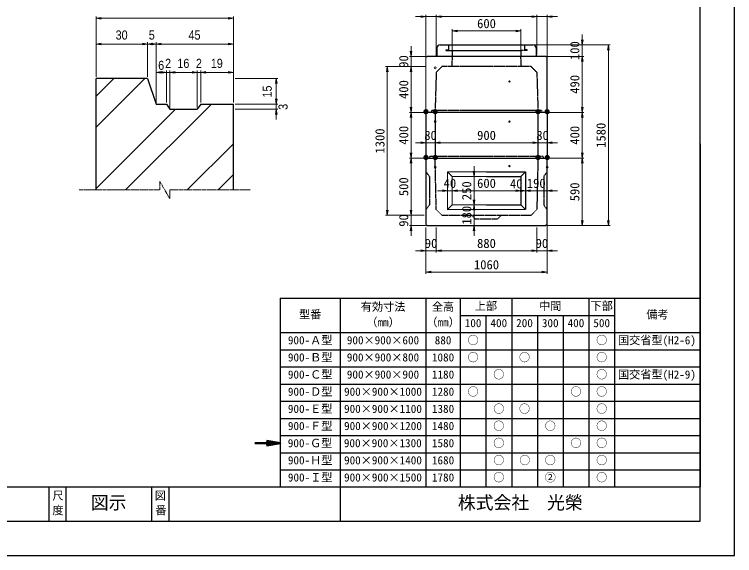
# Model space of a CAD drawing. Units: millimetres, scale not verified. Extents: x -210 to 210, y -148 to 148.
# Drawn here: x 0 to 210, y -148.5 to 9.3 of the extents above; entities that cross this region are included whole.
import ezdxf
from ezdxf.enums import TextEntityAlignment as Align

# ---------------------------------------------------------------- set-up
doc = ezdxf.new("R2010")
doc.units = ezdxf.units.MM
doc.linetypes.add('USER1', pattern=[12.95, 6.35, -3.175, 0.25, -3.175])
doc.linetypes.add('USER2', pattern=[4.7625, 3.175, -1.5875])
doc.layers.add('0-0', color=7, linetype='Continuous')
for name, color, linetype, lineweight in [('0-1_0', 9, 'Continuous', 25), ('0-2_dims', 2, 'Continuous', 13), ('0-3_pen1実線', 4, 'Continuous', 13), ('0-4_pen2実線', 3, 'Continuous', 13), ('0-5_pen3実線', 7, 'Continuous', 25), ('0-6_pen4実線', 6, 'Continuous', 25), ('0-7_pen1一点', 4, 'USER1', 13), ('0-8_pen2破線', 3, 'USER2', 25), ('0-B_draw', 7, 'Continuous', 13)]:
    doc.layers.add(name, color=color, linetype=linetype, lineweight=lineweight)
doc.styles.add('ＭＳ ゴシック', font='')
doc.styles.add('ＭＳ Ｐゴシック', font='')
doc.styles.get('ＭＳ ゴシック').set_extended_font_data('MS Gothic')
doc.styles.get('ＭＳ Ｐゴシック').set_extended_font_data('MS PGothic')

# ---------------------------------------------------------------- blocks, each defined once
blk = doc.blocks.new('部分図 1')
at = {"layer": '0-1_0'}
blk.add_lwpolyline([(0, 0), (12600, 0), (12600, 8910), (0, 8910)], close=True, dxfattribs=at)
at = {"layer": '0-2_dims', "lineweight": 18}
for p, q in [((9900, 4358.5), (9900, 4729)), ((9990.3, 4362.4), (9990.3, 4729)), ((9990.3, 4362.4), (9990.3, 4729)), ((10870, 4381), (10870, 4729)), ((10870, 4381), (10870, 4729)), ((10960, 4359), (10960, 4729)), ((9900, 4714), (9810, 4714)), ((9900, 4714), (9990.3, 4714)), ((9990.3, 4714), (10080.3, 4714)), ((9990.3, 4714), (10870, 4714)), ((10870, 4714), (10780, 4714)), ((10870, 4714), (10960, 4714)), ((10960, 4714), (11050, 4714)), ((10130, 4381), (10130, 4603)), ((10730, 4381), (10730, 4603)), ((10130, 4588), (10730, 4588)), ((11267, 4466), (11267, 4556)), ((9770, 4366), (9770, 4456)), ((10850, 4466), (11282, 4466)), ((10865, 4466), (11511, 4466)), ((11267, 4466), (11267, 4366)), ((11496, 4466), (11496, 2886)), ((9895, 4366), (9755, 4366)), ((9770, 4366), (9770, 4276)), ((10950, 4366), (11282, 4366)), ((10950, 4366), (11282, 4366)), ((11267, 4366), (11267, 4276)), ((11267, 4366), (11267, 3876)), ((9880, 4276), (9547, 4276)), ((9562, 4276), (9562, 2976)), ((9895, 4276), (9755, 4276)), ((9895, 4276), (9755, 4276)), ((9770, 4276), (9770, 4186)), ((9770, 4276), (9770, 3876)), ((9885, 3876), (9755, 3876)), ((9885, 3876), (9755, 3876)), ((9770, 3876), (9770, 3476)), ((10975, 3876), (11282, 3876)), ((10975, 3876), (11282, 3876)), ((11267, 3876), (11267, 3476)), ((9900, 3610.25), (9810, 3610.25)), ((9900, 3491), (9900, 3625.25)), ((9900, 3610.25), (9980.29, 3610.25)), ((9980.29, 3492.73), (9980.29, 3625.25)), ((9980.29, 3492.73), (9980.29, 3625.25)), ((9980.29, 3610.25), (10070.29, 3610.25)), ((9980.29, 3610.25), (10880, 3610.25)), ((10880, 3610.25), (10790, 3610.25)), ((10880, 3492.73), (10880, 3625.25)), ((10880, 3492.73), (10880, 3625.25)), ((10880, 3610.25), (10960, 3610.25)), ((10960, 3489.22), (10960, 3625.25)), ((10960, 3610.25), (11050, 3610.25)), ((9885, 3476), (9755, 3476)), ((9870, 3476), (9755, 3476)), ((9770, 3476), (9770, 2976)), ((9900, 3476), (11028, 3476)), ((10975, 3476), (11282, 3476)), ((10975, 3476), (11282, 3476)), ((11267, 3476), (11267, 2886)), ((10321, 3316), (10321, 3406)), ((10314, 3316), (10306, 3316)), ((10321, 3316), (10321, 3066)), ((10090, 3191), (10000, 3191)), ((10090, 3191), (10090, 3206)), ((10090, 3191), (10130, 3191)), ((10130, 3191), (10130, 3206)), ((10130, 3191), (10130, 3206)), ((10130, 3191), (10220, 3191)), ((10130, 3191), (10730, 3191)), ((10321, 3066), (10321, 3156)), ((10730, 3191), (10640, 3191)), ((10770, 3191), (10680, 3191)), ((10730, 3191), (10730, 3206)), ((10730, 3191), (10730, 3206)), ((10730, 3191), (10770, 3191)), ((10770, 3191), (10770, 3206)), ((10770, 3191), (10770, 3206)), ((10770, 3191), (10860, 3191)), ((10770, 3191), (10960, 3191)), ((10960, 3191), (10960, 3206)), ((10960, 3191), (11050, 3191)), ((9770, 2976), (9770, 3066)), ((10314, 3066), (10306, 3066)), ((10314, 3066), (10306, 3066)), ((10321, 3066), (10321, 2976)), ((10321, 3066), (10321, 2886)), ((9847.5, 2976), (9547, 2976)), ((9885, 2976), (9755, 2976)), ((9885, 2976), (9755, 2976)), ((9770, 2976), (9770, 2886)), ((10960, 2904), (10960, 2650.5)), ((9895, 2886), (9755, 2886)), ((9770, 2886), (9770, 2796)), ((9900, 2870.6), (9900, 2650.5)), ((9989.8, 2870.6), (9989.8, 2650.5)), ((9989.8, 2870.6), (9989.8, 2650.5)), ((10321, 2886), (10321, 2796)), ((10323, 2886), (10336, 2886)), ((10870, 2870.6), (10870, 2650.5)), ((10870, 2870.6), (10870, 2650.5)), ((10965, 2886), (11282, 2886)), ((10980, 2886), (11511, 2886)), ((9900, 2815.7), (9900, 2464)), ((10960, 2800.57), (10960, 2464)), ((9900, 2665.5), (9810, 2665.5)), ((9900, 2665.5), (9989.8, 2665.5)), ((9989.8, 2665.5), (10079.8, 2665.5)), ((9989.8, 2665.5), (10870, 2665.5)), ((10870, 2665.5), (10780, 2665.5)), ((10870, 2665.5), (10960, 2665.5)), ((10960, 2665.5), (11050, 2665.5)), ((9900, 2479), (10960, 2479))]:
    blk.add_line(p, q, dxfattribs=at)
at = {"layer": '0-2_dims'}
for p, q in [((7015.13, 4187.91), (7015.13, 4713.46)), ((7015.13, 4698.46), (8215.13, 4698.46)), ((8215.13, 3962.91), (8215.13, 4713.46)), ((7015.13, 4187.91), (7015.13, 4488.46)), ((7465.13, 4473.46), (7015.13, 4473.46)), ((7465.13, 4187.91), (7465.13, 4488.46)), ((7465.13, 4187.91), (7465.13, 4488.46)), ((7465.13, 4473.46), (7540.13, 4473.46)), ((7540.13, 3962.91), (7540.13, 4488.46)), ((7540.13, 3962.91), (7540.13, 4488.46)), ((8215.13, 4473.46), (7540.13, 4473.46)), ((8215.13, 3962.91), (8215.13, 4488.46)), ((7540.13, 3962.91), (7540.13, 4240.68)), ((7630.13, 4225.68), (7540.13, 4225.68)), ((7630.13, 4225.68), (7540.13, 4225.68)), ((7630.13, 3962.91), (7630.13, 4240.68)), ((7630.13, 3962.91), (7630.13, 4240.68)), ((7630.13, 4225.68), (7660.13, 4225.68)), ((7660.13, 3921.66), (7660.13, 4240.68)), ((7660.13, 3917.91), (7660.13, 4240.68)), ((7660.13, 4225.68), (7750.13, 4225.68)), ((7660.13, 4225.68), (7900.13, 4225.68)), ((7900.13, 4225.68), (7810.13, 4225.68)), ((7900.13, 3917.91), (7900.13, 4240.68)), ((7900.13, 3917.91), (7900.13, 4240.68)), ((7900.13, 4225.68), (7930.13, 4225.68)), ((7930.13, 3962.91), (7930.13, 4240.68)), ((7930.13, 3962.91), (7930.13, 4240.68)), ((7930.13, 4225.68), (8020.13, 4225.68)), ((7930.13, 4225.68), (8215.13, 4225.68)), ((8215.13, 3962.91), (8215.13, 4240.68)), ((8230.13, 4172.91), (8605.22, 4172.91)), ((8590.22, 4172.91), (8590.22, 3947.91)), ((8590.22, 3947.91), (8590.22, 4037.91)), ((8230.13, 3947.91), (8605.22, 3947.91)), ((8230.13, 3947.91), (8605.22, 3947.91)), ((8590.22, 3947.91), (8590.22, 3902.91)), ((8230.13, 3902.91), (8605.22, 3902.91)), ((8590.22, 3902.91), (8590.22, 3812.91))]:
    blk.add_line(p, q, dxfattribs=at)
at = {"layer": '0-2_dims', "lineweight": 50}
blk.add_line((8625, 983), (8404, 983), dxfattribs=at)
at = {"layer": '0-2_dims'}
for points in [[(7060.13, 4705.96), (7015.13, 4698.46), (7060.13, 4690.96)], [(8170.13, 4690.96), (8215.13, 4698.46), (8170.13, 4705.96)], [(7060.13, 4480.96), (7015.13, 4473.46), (7060.13, 4465.96)], [(7420.13, 4465.96), (7465.13, 4473.46), (7420.13, 4480.96)], [(7510.13, 4480.96), (7465.13, 4473.46), (7510.13, 4465.96)], [(7495.13, 4465.96), (7540.13, 4473.46), (7495.13, 4480.96)], [(7585.13, 4480.96), (7540.13, 4473.46), (7585.13, 4465.96)], [(8170.13, 4465.96), (8215.13, 4473.46), (8170.13, 4480.96)], [(7585.13, 4233.18), (7540.13, 4225.68), (7585.13, 4218.18)], [(7585.13, 4218.18), (7630.13, 4225.68), (7585.13, 4233.18)], [(7705.13, 4233.18), (7660.13, 4225.68), (7705.13, 4218.18)], [(7705.13, 4233.18), (7660.13, 4225.68), (7705.13, 4218.18)], [(7855.13, 4218.18), (7900.13, 4225.68), (7855.13, 4233.18)], [(7855.13, 4218.18), (7900.13, 4225.68), (7855.13, 4233.18)], [(7975.13, 4233.18), (7930.13, 4225.68), (7975.13, 4218.18)], [(7975.13, 4233.18), (7930.13, 4225.68), (7975.13, 4218.18)], [(8170.13, 4218.18), (8215.13, 4225.68), (8170.13, 4233.18)], [(8597.72, 4127.91), (8590.22, 4172.91), (8582.72, 4127.91)], [(8582.72, 3992.91), (8590.22, 3947.91), (8597.72, 3992.91)], [(8582.72, 3992.91), (8590.22, 3947.91), (8597.72, 3992.91)], [(8597.72, 3857.91), (8590.22, 3902.91), (8582.72, 3857.91)]]:
    blk.add_lwpolyline(points, dxfattribs=at)
at = {"layer": '0-2_dims', "lineweight": 18}
for points in [[(9855, 4706.5), (9900, 4714), (9855, 4721.5)], [(10035.3, 4721.5), (9990.3, 4714), (10035.3, 4706.5)], [(10035.3, 4721.5), (9990.3, 4714), (10035.3, 4706.5)], [(10825, 4706.5), (10870, 4714), (10825, 4721.5)], [(10825, 4706.5), (10870, 4714), (10825, 4721.5)], [(11005, 4721.5), (10960, 4714), (11005, 4706.5)], [(10175, 4595.5), (10130, 4588), (10175, 4580.5)], [(10685, 4580.5), (10730, 4588), (10685, 4595.5)], [(11259.5, 4511), (11267, 4466), (11274.5, 4511)], [(9762.5, 4411), (9770, 4366), (9777.5, 4411)], [(11503.5, 4421), (11496, 4466), (11488.5, 4421)], [(11274.5, 4321), (11267, 4366), (11259.5, 4321)], [(11274.5, 4321), (11267, 4366), (11259.5, 4321)], [(9569.5, 4231), (9562, 4276), (9554.5, 4231)], [(9777.5, 4231), (9770, 4276), (9762.5, 4231)], [(9777.5, 4231), (9770, 4276), (9762.5, 4231)], [(9762.5, 3921), (9770, 3876), (9777.5, 3921)], [(11259.5, 3921), (11267, 3876), (11274.5, 3921)], [(9777.5, 3831), (9770, 3876), (9762.5, 3831)], [(11274.5, 3831), (11267, 3876), (11259.5, 3831)], [(9855, 3602.75), (9900, 3610.25), (9855, 3617.75)], [(10025.29, 3617.75), (9980.29, 3610.25), (10025.29, 3602.75)], [(10025.29, 3617.75), (9980.29, 3610.25), (10025.29, 3602.75)], [(10835, 3602.75), (10880, 3610.25), (10835, 3617.75)], [(10835, 3602.75), (10880, 3610.25), (10835, 3617.75)], [(11005, 3617.75), (10960, 3610.25), (11005, 3602.75)], [(9762.5, 3521), (9770, 3476), (9777.5, 3521)], [(9777.5, 3431), (9770, 3476), (9762.5, 3431)], [(11259.5, 3521), (11267, 3476), (11274.5, 3521)], [(11274.5, 3431), (11267, 3476), (11259.5, 3431)], [(10313.5, 3361), (10321, 3316), (10328.5, 3361)], [(10045, 3183.5), (10090, 3191), (10045, 3198.5)], [(10175, 3198.5), (10130, 3191), (10175, 3183.5)], [(10175, 3198.5), (10130, 3191), (10175, 3183.5)], [(10685, 3183.5), (10730, 3191), (10685, 3198.5)], [(10685, 3183.5), (10730, 3191), (10685, 3198.5)], [(10725, 3183.5), (10770, 3191), (10725, 3198.5)], [(10815, 3198.5), (10770, 3191), (10815, 3183.5)], [(11005, 3198.5), (10960, 3191), (11005, 3183.5)], [(10313.5, 3111), (10321, 3066), (10328.5, 3111)], [(10328.5, 3021), (10321, 3066), (10313.5, 3021)], [(9554.5, 3021), (9562, 2976), (9569.5, 3021)], [(9762.5, 3021), (9770, 2976), (9777.5, 3021)], [(9762.5, 3021), (9770, 2976), (9777.5, 3021)], [(11259.5, 2931), (11267, 2886), (11274.5, 2931)], [(11488.5, 2931), (11496, 2886), (11503.5, 2931)], [(9777.5, 2841), (9770, 2886), (9762.5, 2841)], [(10328.5, 2841), (10321, 2886), (10313.5, 2841)], [(9855, 2658), (9900, 2665.5), (9855, 2673)], [(10034.8, 2673), (9989.8, 2665.5), (10034.8, 2658)], [(10034.8, 2673), (9989.8, 2665.5), (10034.8, 2658)], [(10825, 2658), (10870, 2665.5), (10825, 2673)], [(10825, 2658), (10870, 2665.5), (10825, 2673)], [(11005, 2673), (10960, 2665.5), (11005, 2658)], [(9945, 2486.5), (9900, 2479), (9945, 2471.5)], [(10915, 2471.5), (10960, 2479), (10915, 2486.5)]]:
    blk.add_lwpolyline(points, dxfattribs=at)
at = {"layer": '0-2_dims', "lineweight": 50}
blk.add_lwpolyline([(8505, 963), (8625, 983), (8505, 1003)], dxfattribs=at)
at = {"layer": '0-3_pen1実線'}
for p, q in [((10730, 4413.02), (10732.98, 4416)), ((7015.13, 4017.41), (7170.63, 4172.91)), ((7015.13, 3748), (7440.04, 4172.91)), ((7273.26, 3197.91), (8023.26, 3947.91)), ((7015.13, 3209.18), (7708.86, 3902.91)), ((7812.08, 3197.91), (8215.13, 3600.96)), ((8081.49, 3197.91), (8215.13, 3331.55))]:
    blk.add_line(p, q, dxfattribs=at)
at = {"layer": '0-4_pen2実線'}
blk.add_line((10786, 4422), (10786, 4416), dxfattribs=at)
for centre, radius in [((9980, 4266), 8), ((10630, 4146), 6), ((9980, 3796), 8), ((10630, 3796), 6), ((9980, 3396), 8), ((10630, 3406), 6), ((10961.1, 3396), 8)]:
    blk.add_circle(centre, radius, dxfattribs=at)
at = {"layer": '0-5_pen3実線'}
for p, q in [((9995, 4436), (9995, 4366)), ((10025, 4466), (10835, 4466)), ((10865, 4436), (10865, 4366)), ((10950, 4366), (9910, 4366)), ((10960, 4356), (10950, 4366)), ((10960, 3876), (10960, 4356)), ((7015.13, 3197.91), (7015.13, 4172.91)), ((7465.13, 4172.91), (7015.13, 4172.91)), ((7465.13, 4172.91), (7540.13, 3947.91)), ((7930.13, 3947.91), (7900.13, 3902.91)), ((7930.13, 3947.91), (8215.13, 3947.91)), ((8215.13, 3197.91), (8215.13, 3947.91)), ((9900, 3876), (9900, 3476)), ((10960, 3876), (9900, 3876)), ((10960, 3876), (10960, 3476)), ((9900, 3476), (10960, 3476)), ((10960, 2896), (10960, 3476)), ((10770, 3356), (10730, 3316)), ((10090, 3026), (10767.73, 3028.27)), ((10430, 3066), (10730, 3066)), ((10730, 3066), (10770, 3026)), ((9910, 2886), (10950, 2886)), ((10960, 2896), (10950, 2886)), ((9150, 2250), (9150, 600)), ((9900, 2250), (9900, 600)), ((10200, 2250), (10200, 600)), ((10650, 2250), (10650, 600)), ((11325, 2250), (11325, 600)), ((11550, 2250), (11550, 600)), ((10200, 2100), (11550, 2100)), ((10425, 2100), (10425, 600)), ((10875, 2100), (10875, 600)), ((11100, 2100), (11100, 600)), ((8625, 1950), (12300, 1950)), ((8625, 1800), (12300, 1800)), ((8625, 1650), (12300, 1650)), ((8625, 1500), (12300, 1500)), ((8625, 1350), (12300, 1350)), ((8625, 1200), (12300, 1200)), ((8625, 1050), (12300, 1050)), ((8625, 900), (12300, 900)), ((8625, 750), (12300, 750)), ((6750, 600), (6750, 300)), ((7650, 600), (7650, 300))]:
    blk.add_line(p, q, dxfattribs=at)
for points in [[(7540.13, 3947.91), (7630.13, 3947.91), (7660.13, 3902.91), (7900.13, 3902.91)], [(9900, 3476), (9900, 2896), (9910, 2886)], [(10430, 3356), (10770, 3356), (10770, 3026)], [(10430, 3316), (10730, 3316), (10730, 3066)]]:
    blk.add_lwpolyline(points, dxfattribs=at)
for centre, start, end in [((10025, 4436), 90, 180), ((10835, 4436), 0, 90)]:
    blk.add_arc(centre, 30, start, end, dxfattribs=at)
at = {"layer": '0-6_pen4実線'}
for p, q in [((12300, 3600), (12300, 2100)), ((8625, 2250), (12300, 2250)), ((8625, 2250), (8625, 600)), ((12300, 2100), (12300, 600)), ((300, 600), (12300, 600)), ((6600, 600), (6600, 300)), ((7500, 600), (7500, 300)), ((9150, 600), (9150, 300))]:
    blk.add_line(p, q, dxfattribs=at)
blk.add_lwpolyline([(300, 300), (12300, 300), (12300, 8610), (300, 8610)], close=True, dxfattribs=at)
at = {"layer": '0-7_pen1一点'}
for p, q in [((7615.13, 3197.91), (7571.83, 3272.91)), ((7571.83, 3197.91), (7571.83, 3272.91)), ((6865.13, 3197.91), (7571.83, 3197.91)), ((7615.13, 3197.91), (7658.43, 3122.91)), ((7658.43, 3197.91), (8365.13, 3197.91)), ((7658.43, 3197.91), (7658.43, 3122.91))]:
    blk.add_line(p, q, dxfattribs=at)
at = {"layer": '0-8_pen2破線'}
for p, q in [((10074, 4422), (10098, 4422)), ((10074, 4422), (10074, 4416)), ((10074, 4416), (10730, 4416)), ((10098, 4466), (10098, 4416)), ((10130, 4416), (10130, 4366)), ((10786, 4416), (10730, 4416)), ((10730, 4416), (10730, 4366)), ((10762, 4466), (10762, 4422)), ((10786, 4422), (10762, 4422)), ((10130, 4366), (10125, 4276)), ((10735, 4276), (10730, 4366)), ((9990, 4226), (9980, 3891)), ((9990, 4226), (10040, 4276)), ((10430, 4276), (10040, 4276)), ((10820, 4276), (10430, 4276)), ((10820, 4276), (10870, 4226)), ((10870, 4226), (10880, 3891)), ((9950, 3891), (9945, 3876)), ((10430, 3891), (9950, 3891)), ((9980, 3876), (9980, 3491)), ((10910, 3891), (10430, 3891)), ((10880, 3876), (10880, 3491)), ((10910, 3891), (10915, 3876)), ((9930, 3476), (9935, 3491)), ((10430, 3491), (9935, 3491)), ((10925, 3491), (10430, 3491)), ((10930, 3476), (10925, 3491)), ((9900, 3356), (9930, 3316)), ((10960, 3356), (10930, 3316)), ((9930, 3316), (9930, 3066)), ((10930, 3316), (10930, 3066)), ((9930, 3066), (9900, 3026)), ((10930, 3066), (10960, 3026)), ((10040, 2976), (10820, 2976)), ((10330, 2946), (10300, 2976))]:
    blk.add_line(p, q, dxfattribs=at)
for points in [[(10040, 2976), (9990, 3026), (9980.32, 3476)], [(10880, 3476), (10870, 3026), (10820, 2976)], [(10330, 2946), (10530, 2946), (10560, 2976)]]:
    blk.add_lwpolyline(points, dxfattribs=at)
at = {"layer": '0-B_draw'}
for p, q in [((9900, 4356), (9910, 4366)), ((9900, 4356), (9900, 3876)), ((10090, 3356), (10090, 3026)), ((10090, 3356), (10130, 3316)), ((10090, 3356), (10430, 3356)), ((10130, 3316), (10130, 3066)), ((10130, 3316), (10430, 3316)), ((10130, 3066), (10090, 3026)), ((10130, 3066), (10430, 3066))]:
    blk.add_line(p, q, dxfattribs=at)
at = {"layer": '0-2_dims', "color": 7, "style": 'ＭＳ ゴシック'}
for s, p in [('600', (10347.5, 4588.5)), ('80', (9885.14, 3610.75)), ('900', (10347.64, 3610.75)), ('80', (10865, 3610.75)), ('40', (10055, 3191.5)), ('600', (10347.5, 3191.5)), ('40', (10635, 3187)), ('190', (10782.5, 3191.5)), ('90', (9889.9, 2666)), ('880', (10347.4, 2666)), ('90', (10860, 2666)), ('1060', (10320, 2479.5))]:
    blk.add_text(s, height=80.65, dxfattribs=at).set_placement(p, align=Align.BOTTOM_LEFT)
at = {"layer": '0-2_dims', "color": 7, "style": 'ＭＳ Ｐゴシック', "width": 0.9}
for s, p in [('30', (7185.59, 4488.46)), ('5', (7475.36, 4488.46)), ('45', (7823.09, 4488.46)), ('6', (7557.86, 4223.64)), ('2', (7617.86, 4240.68)), ('16', (7725.59, 4240.68)), ('2', (7887.86, 4240.68)), ('19', (8018.09, 4240.68))]:
    blk.add_text(s, height=79.98, dxfattribs=at).set_placement(p, align=Align.BOTTOM_LEFT)
at = {"layer": '0-2_dims', "color": 7, "style": 'ＭＳ ゴシック'}
for s, p in [('100', (11266.5, 4333.5)), ('90', (9769.5, 4266)), ('490', (11266.5, 4038.5)), ('400', (9769.5, 3993.5)), ('1300', (9561.5, 3516)), ('400', (9769.5, 3593.5)), ('400', (11266.5, 3593.5)), ('1580', (11495.5, 3566)), ('500', (9769.5, 3143.5)), ('250', (10320.5, 3108.5)), ('590', (11266.5, 3098.5)), ('180', (10320.5, 2893.5)), ('90', (9769.5, 2876))]:
    blk.add_text(s, height=80.65, rotation=90, dxfattribs=at).set_placement(p, align=Align.BOTTOM_LEFT)
at = {"layer": '0-2_dims', "color": 7, "style": 'ＭＳ Ｐゴシック', "width": 0.9}
for s, p in [('15', (8575.22, 4005.86)), ('3', (8714.31, 3898.14))]:
    blk.add_text(s, height=79.98, rotation=90, dxfattribs=at).set_placement(p, align=Align.BOTTOM_LEFT)
at = {"layer": '0-2_dims', "color": 1, "style": 'ＭＳ ゴシック'}
for p in [(9874.5, 3851.4), (9954.7, 3851.5), (10854.6, 3851.44), (10934.7, 3851.5), (9874.9, 3451), (9956, 3451), (10854.5, 3451), (10935.2, 3450.9)]:
    blk.add_text('●', height=36.66, dxfattribs=at).set_placement(p, align=Align.BOTTOM_LEFT)
at = {"layer": '0-5_pen3実線', "style": 'ＭＳ ゴシック'}
for s, height, p in [('有効寸法', 71.47, (9330.03, 2118.76)), ('全高', 71.47, (9952.52, 2118.76)), ('上部', 71.51, (10327.46, 2126.23)), ('中間', 71.46, (10890.02, 2126.26)), ('下部', 71.52, (11339.95, 2126.23)), ('型番', 71.47, (8790.02, 2051.26)), ('備考', 71.45, (11827.54, 2051.27)), ('（mm）', 71.49, (9378.73, 1983.74)), ('（mm）', 71.49, (9903.73, 1983.74)), ('100', 71.47, (10239.39, 1976.26)), ('400', 71.46, (10464.4, 1976.27)), ('200', 71.47, (10689.39, 1976.26)), ('300', 71.47, (10914.39, 1976.26)), ('400', 71.46, (11139.4, 1976.27)), ('500', 71.47, (11364.39, 1976.26)), ('900-Ａ型', 71.47, (8692.52, 1826.25)), ('900×900×600', 71.48, (9208.13, 1826.25)), ('880', 71.47, (9976.89, 1826.26)), ('○', 71.37, (10263.83, 1826.33)), ('○', 71.37, (11388.83, 1826.33)), ('国交省型(H2-6)', 71.48, (11580, 1826.25)), ('900-Ｂ型', 71.47, (8692.52, 1676.25)), ('900×900×800', 71.48, (9208.13, 1676.25)), ('1080', 71.47, (9952.51, 1676.26)), ('○', 71.37, (10263.83, 1676.33)), ('○', 71.37, (10713.83, 1676.33)), ('○', 71.37, (11388.83, 1676.33)), ('900-Ｃ型', 71.47, (8692.52, 1526.25)), ('900×900×900', 71.48, (9208.13, 1526.25)), ('1180', 71.47, (9952.51, 1526.26)), ('○', 71.37, (10488.83, 1526.33)), ('○', 71.37, (11388.83, 1526.33)), ('国交省型(H2-9)', 71.48, (11580, 1526.25)), ('900-Ｄ型', 71.47, (8692.52, 1376.25)), ('900×900×1000', 71.48, (9183.76, 1376.25)), ('1280', 71.47, (9952.51, 1376.26)), ('○', 71.37, (10263.83, 1376.33)), ('○', 71.37, (11163.83, 1376.33)), ('○', 71.37, (11388.83, 1376.33)), ('900-Ｅ型', 71.47, (8692.52, 1226.25)), ('○', 71.37, (10488.83, 1226.33)), ('○', 71.37, (10713.83, 1226.33)), ('○', 71.37, (11388.83, 1226.33)), ('900×900×1100', 71.48, (9183.76, 1226.25)), ('1380', 71.47, (9952.51, 1226.26)), ('900-Ｆ型', 71.47, (8692.52, 1076.25)), ('900×900×1200', 71.48, (9183.76, 1076.25)), ('1480', 71.47, (9952.51, 1076.26)), ('○', 71.37, (10488.83, 1076.33)), ('○', 71.37, (10938.83, 1076.33)), ('○', 71.37, (11388.83, 1076.33)), ('900-Ｇ型', 71.47, (8691.81, 926.25)), ('900×900×1300', 71.48, (9182.33, 926.25)), ('1580', 71.47, (9952.51, 926.26)), ('○', 71.37, (10488.83, 926.33)), ('○', 71.37, (11163.83, 926.33)), ('○', 71.37, (11388.83, 926.33)), ('900-Ｈ型', 71.47, (8692.52, 776.25)), ('900×900×1400', 71.48, (9183.76, 776.25)), ('1680', 71.47, (9952.51, 776.26)), ('○', 71.37, (10488.83, 776.33)), ('○', 71.37, (10716.33, 776.33)), ('○', 71.37, (10938.83, 776.33)), ('○', 71.37, (11388.83, 776.33)), ('900-Ｉ型', 71.47, (8692.52, 626.25)), ('900×900×1500', 71.48, (9183.76, 626.25)), ('1780', 71.47, (9952.51, 626.26)), ('○', 71.37, (10488.83, 626.33)), ('②', 71.47, (10938.76, 626.26)), ('○', 71.37, (11388.83, 626.33)), ('尺', 71.42, (6633.3, 467.75)), ('図示', 114.3, (6969.04, 372.02)), ('図', 71.42, (7527.6, 467)), ('株式会社\u3000光榮', 114.4, (10179.07, 372.01)), ('度', 71.44, (6632.55, 339)), ('番', 71.42, (7533.3, 339.75))]:
    blk.add_text(s, height=height, dxfattribs=at).set_placement(p, align=Align.BOTTOM_LEFT)

msp = doc.modelspace()

# ---------------------------------------------------------------- block references
at = {"layer": '0-0', "xscale": 0.0333333, "yscale": 0.0333333}
msp.add_blockref('部分図 1', (-210, -148.5), dxfattribs=at)

doc.saveas('drawing.dxf')
